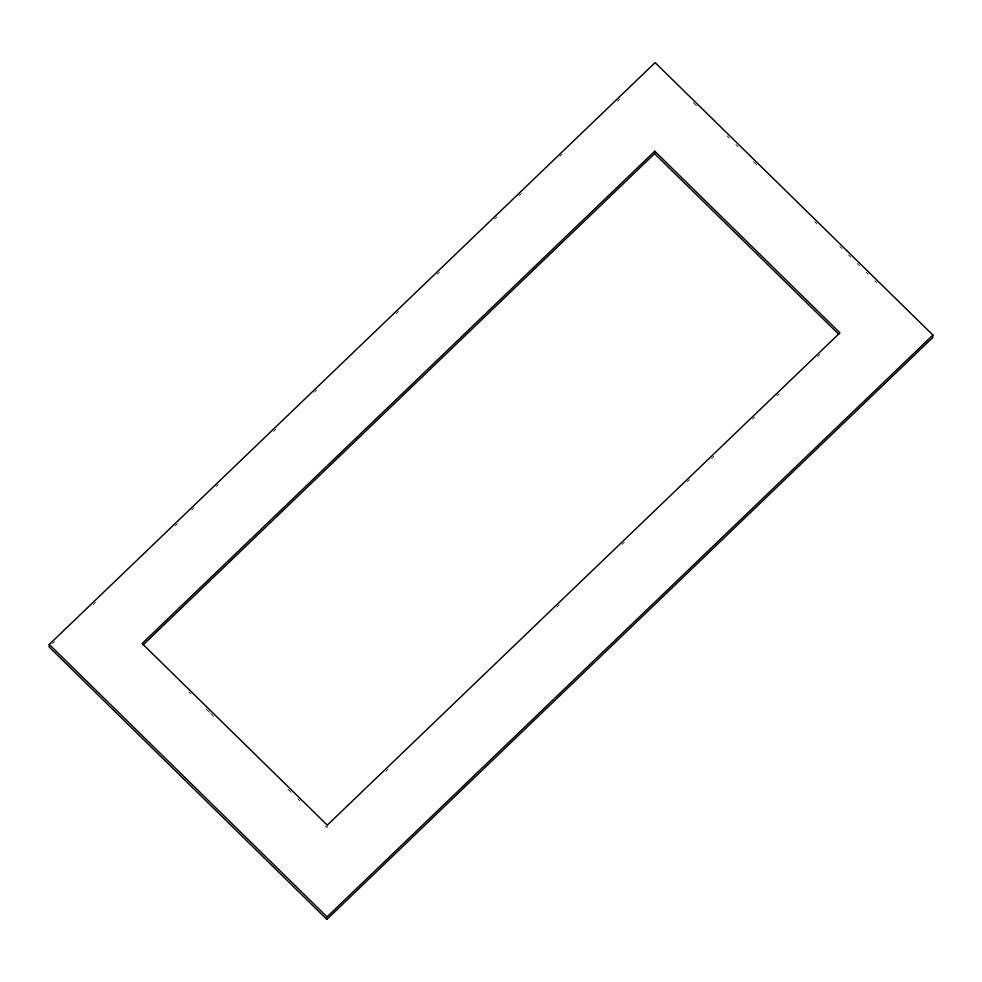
<?xml version="1.0" encoding="UTF-8"?>
<svg xmlns="http://www.w3.org/2000/svg" width="982" height="982" viewBox="0 0 982 982"><rect width="100%" height="100%" fill="white"/><g stroke="black" fill="none" stroke-linecap="round" stroke-linejoin="round"><path stroke-width="0.74" stroke-dasharray="4.91 3.68" d="M327.288 825.138L327.129 827.642L323.864 824.438M52.414 643.762L54.624 641.639M93.327 604.482L95.536 602.359M175.14 525.91L177.349 523.787M191.723 509.977L193.933 507.854M216.04 486.63L218.25 484.507M273.536 431.417L275.746 429.294M314.436 392.125L316.658 390.001M396.249 313.565L398.471 311.441M437.162 274.273L439.371 272.149M494.658 219.072L496.867 216.948M518.975 195.713L521.184 193.589M559.887 156.42L562.097 154.297M617.371 101.22L619.581 99.096M385.693 771.41L387.902 769.287M556.941 606.95L559.151 604.826M622.134 544.347L624.343 542.224M687.314 481.745L689.524 479.621M711.619 458.398L713.828 456.274M752.507 419.142L754.716 417.019M776.811 395.795L779.021 393.684M817.687 356.54L819.896 354.416M693.243 102.656L696.52 105.872M727.134 135.909L729.331 138.057M735.886 144.489L738.071 146.637M753.39 161.649L756.668 164.866M814.63 221.711L816.815 223.859M839.782 246.384L841.967 248.532M848.534 254.964L850.719 257.112M857.274 263.544L859.471 265.692M866.026 272.124L868.211 274.273M874.778 280.705L876.963 282.853M188.79 691.954L190.962 694.09M206.22 709.053L209.485 712.257M210.578 713.325L213.843 716.529M287.922 789.172L291.188 792.388M297.718 798.796L299.903 800.931"/><path stroke-width="1.47" d="M49.26 644.45L49.1 646.942L326.871 919.385L932.74 337.55L932.9 335.058L655.129 62.615L49.26 644.45L327.043 916.881L326.871 919.385M143.053 644.953L654.601 153.695L654.761 151.203L839.941 332.824L327.288 825.138L142.108 643.517L654.761 151.203M327.043 916.881L932.9 335.058M654.601 153.695L838.702 334.248"/></g></svg>
